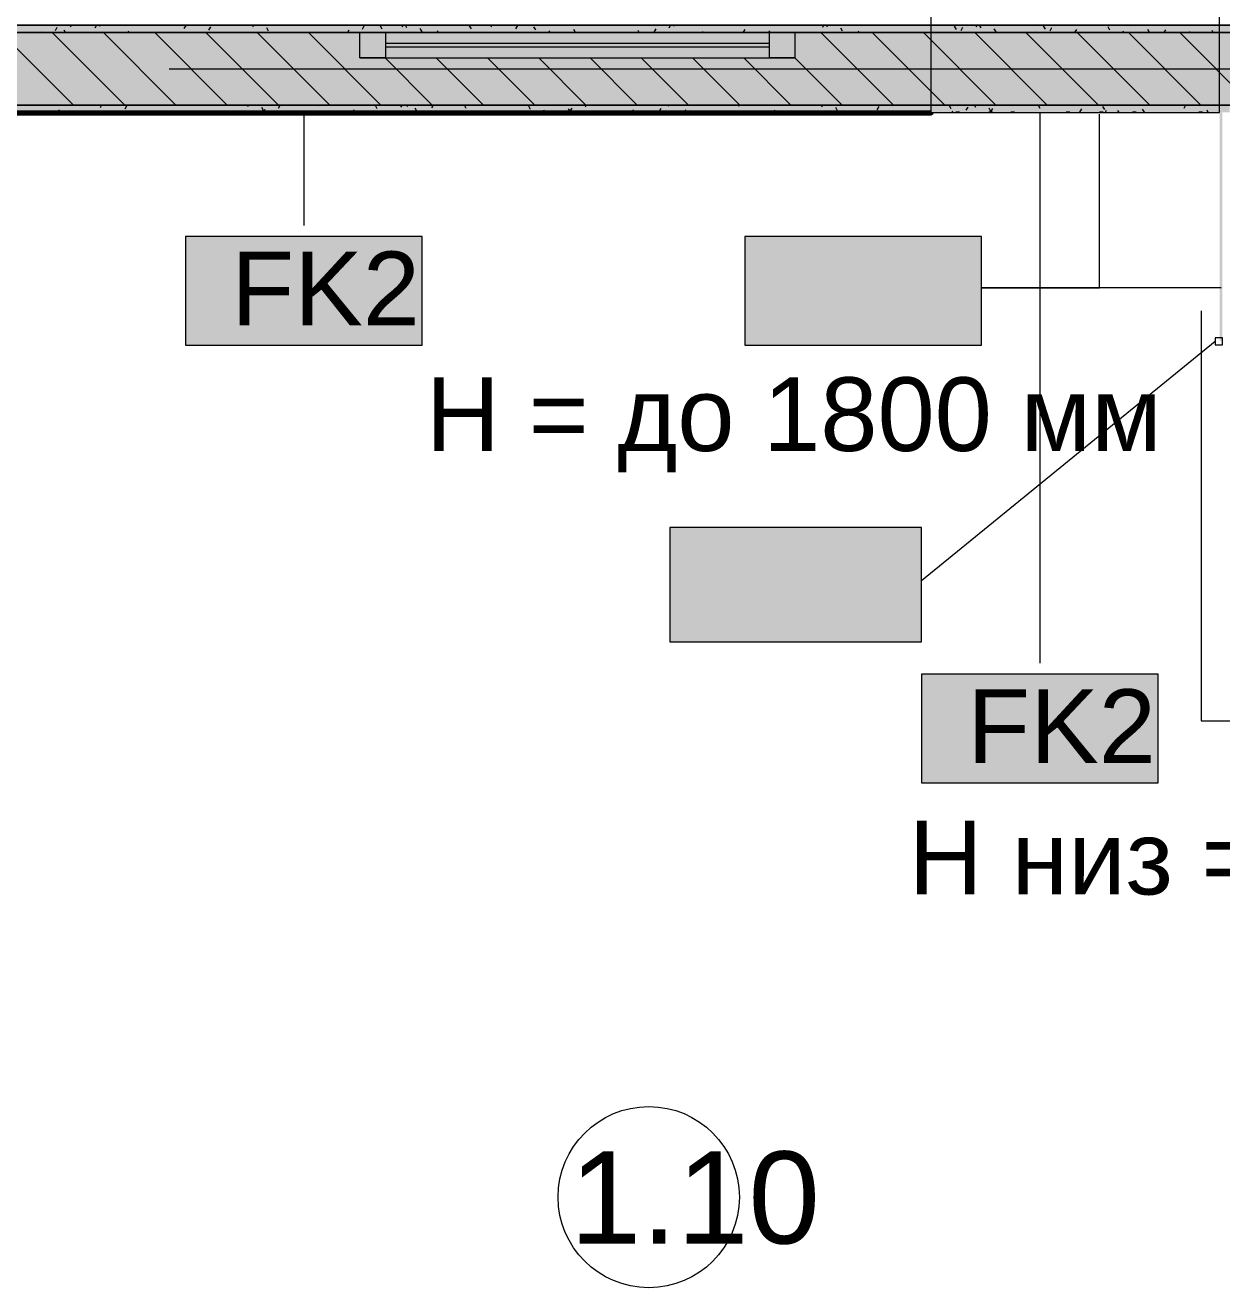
# Model space of a CAD drawing. Header units: millimetres. Extents: x -3817 to 677485, y -22715 to 103890.
# Drawn here: x 34130 to 37431, y 6348 to 9832 of the extents above; entities that cross this region are included whole.
import ezdxf

# ---------------------------------------------------------------- set-up
doc = ezdxf.new("R2010")
doc.units = ezdxf.units.MM
doc.layers.add('PDF _Геометрия', color=7, linetype='Continuous', true_color=0x1d1d1d)
doc.layers.add('PDF _Сплошная заливка', color=7, linetype='Continuous', true_color=0xffffff)
doc.layers.add('PDF _Текст', color=7, linetype='Continuous')
doc.styles.add('PDF GOST-Common', font='arial.ttf')

msp = doc.modelspace()

# ---------------------------------------------------------------- hatches: boundary and pattern name
at = {"layer": 'PDF _Сплошная заливка', "transparency": 33554559}
h = msp.add_hatch(color=256, dxfattribs=at)
h.paths.add_polyline_path([(28953.3, 9811.3), (30803.3, 9811.3), (30803.3, 9831.4), (27971, 9831.4), (27959.5, 9811.3), (28404, 9811.3)], flags=0)
h.paths.add_polyline_path([(27913.3, 9811.3), (27924.8, 9831.4), (25401, 9831.4), (25389.5, 9811.3), (27908.3, 9811.3)], flags=0)
h.paths.add_polyline_path([(32453.3, 9831.4), (32453.3, 9831.4), (33232.3, 9820.2)], flags=0)
h.paths.add_polyline_path([(38594.1, 9811.3), (38733.2, 9811.3), (38733.2, 9831.4), (32453.3, 9831.4), (32453.3, 9811.3), (38233.3, 9811.3)], flags=0)
h.paths.add_polyline_path([(25343.3, 9811.3), (25354.8, 9831.4), (24398, 9831.4), (24398, 9811.3), (25338.3, 9811.3)], flags=0)
h.paths.add_polyline_path([(22153.3, 9811.3), (22753, 9811.3), (22753, 9831.4), (20509.1, 9831.4), (20509.1, 9821.4), (20453.3, 9821.4), (20453.3, 9811.3), (21610.5, 9811.3)], flags=0)
for points in [[(33853.3, 9611.4), (38233.3, 9611.4), (38233.3, 9811.3), (36253.3, 9811.3), (36253.3, 9741.4), (35053.3, 9741.4), (35053.3, 9811.3), (33853.3, 9811.3), (33853.3, 9611.5)], [(35113.3, 9741.4), (36253.3, 9741.4), (36253.3, 9811.3), (35053.3, 9811.3), (35053.3, 9741.4)], [(37425.3, 9591.3), (37453.3, 9591.3), (37453.3, 9611.4), (33873.3, 9611.4), (33875.3, 9591.3), (37375.3, 9591.3)]]:
    msp.add_hatch(color=256, dxfattribs=at).paths.add_polyline_path(points)

# ---------------------------------------------------------------- linework, layer by layer
at = {"layer": 'PDF _Геометрия', "color": 7, "lineweight": 9}
for points in [[(36629.3, 9590.3), (36629.3, 9927.8), (36629.3, 10047.8)], [(37425.3, 9591.3), (37425.3, 9927.8), (37425.3, 10047.8)], [(38733.2, 9831.4), (32453.3, 9831.4)], [(37533.3, 9611.4), (37453.3, 9611.4), (33873.3, 9611.4), (37453.3, 9611.4)], [(33873.3, 9591.3), (33886.3, 9591.3), (36629.3, 9591.3)], [(34898.5, 9590.9), (34898.5, 9279)], [(37429.3, 9107), (36768.5, 9107), (37093.7, 9107), (37093.7, 9586.4)], [(36929.2, 9590.9), (36929.2, 8071.1)], [(37374.9, 9043.3), (37374.9, 7912.6), (37489.6, 7912.6)], [(37413.3, 8959.1), (36602.7, 8298.5)]]:
    msp.add_lwpolyline(points, dxfattribs=at)
at = {"layer": 'PDF _Геометрия', "color": 231, "lineweight": 9, "true_color": 0xff80c0}
msp.add_lwpolyline([(32453.3, 9831.4), (38733.2, 9831.4)], dxfattribs=at)
at = {"layer": 'PDF _Геометрия', "color": 253, "lineweight": 9, "true_color": 0x9b9b9b}
for points in [[(34217.2, 9825), (34212.2, 9816.3)], [(34256.1, 9831.4), (34253.8, 9827.4)], [(34326.5, 9831.4), (34321.9, 9823.3)], [(34336.1, 9828.5), (34334.4, 9831.4)], [(34572.6, 9831), (34567.6, 9822.3)], [(34640.7, 9826.9), (34635.6, 9818.2)], [(34759.5, 9826.6), (34756.7, 9831.4)], [(34801.1, 9815.4), (34796.1, 9824.1)], [(35064.1, 9828.8), (35059.1, 9820.1)], [(35100.8, 9831.4), (35100.7, 9831.2)], [(35114.9, 9820.6), (35109.9, 9829.3)], [(35171.2, 9831.4), (35168.7, 9827.1)], [(35182.9, 9824.7), (35179.1, 9831.4)], [(35360.6, 9821.7), (35355.6, 9830.4)], [(35417.5, 9831.4), (35414.5, 9826)], [(35487.5, 9830.7), (35482.5, 9822)], [(35538.3, 9818.7), (35533.3, 9827.4)], [(35910.3, 9831.4), (35905.9, 9823.9)], [(35920.1, 9827.9), (35918.2, 9831.4)], [(36015.9, 9831.4), (36015.6, 9830.9)], [(36262.2, 9831.4), (36261.3, 9829.8)], [(36332.6, 9831.4), (36329.4, 9825.8)], [(36343.6, 9826.1), (36340.5, 9831.4)], [(36657.3, 9831.2), (36657.3, 9831.4)], [(36699, 9820.1), (36693.9, 9828.8)], [(36716.2, 9825.2), (36711.2, 9816.5)], [(36755, 9831.4), (36752.8, 9827.6)], [(36767, 9824.2), (36762.9, 9831.4)], [(36944.7, 9821.2), (36939.7, 9829.9)], [(36961.9, 9824.1), (36956.9, 9815.4)], [(37122.4, 9818.2), (37117.4, 9826.9)], [(37177.3, 9831.4), (37176.3, 9829.5)], [(34175.6, 9813.8), (34174.2, 9811.3)], [(34240.3, 9811.3), (34236.6, 9817.8)], [(34416.3, 9811.3), (34414.3, 9814.9)], [(34421.3, 9812.7), (34420.5, 9811.3)], [(35022.5, 9817.6), (35018.8, 9811.3)], [(35224.6, 9813.5), (35219.5, 9822.2)], [(35268.2, 9816.5), (35265.2, 9811.3)], [(35336.2, 9812.4), (35335.6, 9811.3)], [(35577.8, 9811.3), (35574.9, 9816.2)], [(35648, 9811.6), (35643, 9820.3)], [(35824.1, 9811.3), (35820.7, 9817.3)], [(35869.3, 9821.4), (35864.3, 9812.7)], [(36000.1, 9811.3), (35998.4, 9814.3)], [(36115.1, 9820.3), (36110, 9811.6)], [(36183.1, 9816.2), (36180.3, 9811.3)], [(36385.2, 9814.9), (36380.2, 9823.6)], [(36428.8, 9815.1), (36426.7, 9811.3)], [(36808.6, 9813), (36803.6, 9821.7)], [(36920.3, 9813), (36919.4, 9811.3)], [(37030, 9820), (37025, 9811.3)], [(37161.5, 9811.3), (37159, 9815.7)], [(37231.9, 9811.3), (37227.1, 9819.8)], [(37275.7, 9818.9), (37271.3, 9811.3)], [(37343.7, 9814.8), (37341.7, 9811.3)], [(37407.9, 9811.3), (37404.8, 9816.8)], [(34189.7, 9594.5), (34187.9, 9591.3)], [(34226.6, 9591.3), (34222.4, 9598.5)], [(34321.9, 9609.1), (34320.6, 9611.4)], [(34340.2, 9611.4), (34336, 9604)], [(34402.6, 9591.3), (34400.2, 9595.5)], [(34409.1, 9608.6), (34404, 9599.9)], [(34745.3, 9607.2), (34743, 9611.4)], [(34787, 9596.1), (34782, 9604.8)], [(34790.9, 9599.4), (34786.2, 9591.3)], [(34832.5, 9610.5), (34827.5, 9601.8)], [(34938.6, 9611.4), (34937.1, 9608.9)], [(35036.6, 9598.3), (35032.6, 9591.3)], [(35100.7, 9601.2), (35095.7, 9610)], [(35104.6, 9594.2), (35103, 9591.3)], [(35168.8, 9605.3), (35165.3, 9611.4)], [(35184.9, 9611.4), (35182.9, 9607.8)], [(35210.4, 9594.2), (35205.4, 9602.9)], [(35247.2, 9591.3), (35247, 9591.7)], [(35255.3, 9611.4), (35250.9, 9603.7)], [(35346.5, 9602.3), (35341.5, 9611)], [(35350.4, 9593.1), (35349.4, 9591.3)], [(35524.2, 9599.3), (35519.2, 9608.1)], [(35564, 9591.3), (35560.8, 9596.9)], [(35633.9, 9592.3), (35628.8, 9601)], [(35637.7, 9603.2), (35632.7, 9594.5)], [(35677.7, 9611.4), (35674.4, 9605.6)], [(35810.4, 9591.3), (35806.5, 9598)], [(35883.5, 9602.1), (35878.5, 9593.4)], [(35906, 9608.6), (35904.4, 9611.4)], [(35951.5, 9598), (35947.7, 9591.3)], [(35986.3, 9591.3), (35984.2, 9595)], [(36100, 9611.4), (36097.8, 9607.5)], [(36197.2, 9596.9), (36194, 9591.3)], [(36265.3, 9592.8), (36264.4, 9591.3)], [(36329.4, 9606.7), (36326.7, 9611.4)], [(36371.1, 9595.6), (36366, 9604.3)], [(36484.6, 9607), (36479.6, 9598.2)], [(36522.4, 9611.4), (36521.2, 9609.4)], [(36684.8, 9600.7), (36679.8, 9609.4)], [(36688.7, 9594.7), (36686.8, 9591.3)], [(36697.3, 9592.3), (36707.4, 9592.3)], [(36730.4, 9605.9), (36725.3, 9597.2)], [(36752.9, 9604.8), (36749.1, 9611.4)], [(36788.8, 9592.3), (36798.8, 9592.3)], [(36794.5, 9593.7), (36789.5, 9602.4)], [(36798.4, 9601.8), (36793.4, 9593.1)], [(36849.7, 9592.3), (36859.8, 9592.3)], [(36930.6, 9601.8), (36925.5, 9610.5)], [(36944.7, 9611.4), (36944.7, 9611.3)], [(37002.1, 9592.3), (37012.2, 9592.3)], [(37044.1, 9600.7), (37039.1, 9592)], [(37093.6, 9592.3), (37103.6, 9592.3)], [(37108.3, 9598.8), (37103.2, 9607.5)], [(37112.2, 9596.6), (37109.1, 9591.3)], [(37147.8, 9591.3), (37144.9, 9596.4)], [(37185, 9592.3), (37195.1, 9592.3)], [(37217.9, 9591.8), (37212.9, 9600.5)], [(37331.5, 9610.7), (37326.5, 9602)], [(37367.9, 9592.3), (37378, 9592.3)], [(37394.2, 9591.3), (37390.6, 9597.5)]]:
    msp.add_lwpolyline(points, dxfattribs=at)
at = {"layer": 'PDF _Геометрия', "color": 7, "lineweight": 9}
for points in [[(38233.3, 9811.3), (33853.3, 9811.3)], [(35225.1, 9248.9), (34571.9, 9248.9), (34571.9, 8948.9), (35225.1, 8948.9)], [(36768.5, 9248.9), (36115.4, 9248.9), (36115.4, 8948.9), (36768.5, 8948.9)], [(36602.7, 8446), (35908.7, 8446), (35908.7, 8130.7), (36602.7, 8130.7)], [(36602.7, 8446), (35908.7, 8446), (35908.7, 8130.7), (36602.7, 8130.7)], [(37255.8, 8041), (36602.7, 8041), (36602.7, 7741), (37255.8, 7741)]]:
    msp.add_lwpolyline(points, close=True, dxfattribs=at)
at = {"layer": 'PDF _Геометрия', "lineweight": 9}
for points in [[(34262.6, 9611.4), (34062.6, 9811.3)], [(34404, 9611.4), (34204, 9811.3)], [(34545.4, 9611.4), (34345.4, 9811.3)], [(34686.8, 9611.4), (34486.8, 9811.3)], [(34828.2, 9611.4), (34628.2, 9811.3)], [(34969.7, 9611.4), (34769.7, 9811.3)], [(35111.1, 9611.4), (34911.1, 9811.3)], [(36525.3, 9611.4), (36325.3, 9811.3)], [(36666.7, 9611.4), (36466.7, 9811.3)], [(36808.1, 9611.4), (36608.1, 9811.3)], [(36949.6, 9611.4), (36749.6, 9811.3)], [(37091, 9611.4), (36891, 9811.3)], [(37232.4, 9611.4), (37032.4, 9811.3)], [(37373.8, 9611.4), (37173.8, 9811.3)], [(37515.3, 9611.4), (37315.3, 9811.3)], [(35252.5, 9611.4), (35122.5, 9741.4)], [(35393.9, 9611.4), (35263.9, 9741.4)], [(35535.4, 9611.4), (35405.4, 9741.4)], [(35676.8, 9611.4), (35546.8, 9741.4)], [(35818.2, 9611.4), (35688.2, 9741.4)], [(35959.6, 9611.4), (35829.6, 9741.4)], [(36101, 9611.4), (35971, 9741.4)], [(36242.5, 9611.4), (36112.5, 9741.4)], [(36383.9, 9611.4), (36253.3, 9742)]]:
    msp.add_lwpolyline(points, dxfattribs=at)
at = {"layer": 'PDF _Геометрия', "color": 253, "lineweight": 13, "true_color": 0xaaaaaa}
for points in [[(35123.3, 9811.3), (35123.3, 9741.4), (35053.3, 9741.4), (35053.3, 9811.3)], [(36253.3, 9811.3), (36253.3, 9741.4), (36183.3, 9741.4), (36183.3, 9811.3)]]:
    msp.add_lwpolyline(points, close=True, dxfattribs=at)
at = {"layer": 'PDF _Геометрия', "color": 253, "lineweight": 9, "true_color": 0xaaaaaa}
for points in [[(36253.3, 9811.3), (35053.3, 9811.3)], [(36183.3, 9781.4), (35123.3, 9781.4)], [(36183.3, 9771.3), (35123.3, 9771.3)], [(35053.3, 9741.4), (36253.3, 9741.4)], [(34526.9, 9711.4), (36233.3, 9711.4), (38733.3, 9711.4)]]:
    msp.add_lwpolyline(points, dxfattribs=at)
at = {"layer": 'PDF _Геометрия', "color": 96, "lineweight": 9, "true_color": 0x008000}
msp.add_lwpolyline([(36629.3, 9591.3), (33886.3, 9591.3), (33873.3, 9591.3), (33873.3, 9590.3)], dxfattribs=at)
at = {"layer": 'PDF _Геометрия', "color": 96, "lineweight": 70, "true_color": 0x008000}
msp.add_lwpolyline([(33874.3, 9590.3), (36629.3, 9590.3), (36629.3, 9591.3)], dxfattribs=at)
at = {"layer": 'PDF _Геометрия', "color": 9, "lineweight": 9, "true_color": 0xc0c0c0}
msp.add_lwpolyline([(36629.3, 9591.3), (37425.3, 9591.3)], dxfattribs=at)
at = {"layer": 'PDF _Геометрия', "color": 7, "lineweight": 20}
msp.add_lwpolyline([(37433.3, 8949.4), (37433.3, 8968.9), (37413.3, 8968.9), (37413.3, 8949.4)], close=True, dxfattribs=at)
at = {"layer": 'PDF _Геометрия', "color": 7, "lineweight": 9}
msp.add_circle((35850.1, 6598), 250, dxfattribs=at)
msp.add_circle((35850.1, 6598), 250, dxfattribs=at)
at = {"layer": 'PDF _Сплошная заливка', "color": 1, "lineweight": 35, "transparency": 33554559}
msp.add_solid([(37433.3, 8961.4), (37433.3, 9591.3), (37425.3, 8961.4), (37425.3, 9590.3)], dxfattribs=at)
at = {"layer": 'PDF _Сплошная заливка', "lineweight": 9, "transparency": 33554559}
for points in [[(35225.1, 9248.9), (34571.9, 9248.9), (35225.1, 8948.9), (34571.9, 8948.9)], [(36768.5, 9248.9), (36115.4, 9248.9), (36768.5, 8948.9), (36115.4, 8948.9)], [(36602.7, 8446), (35908.7, 8446), (36602.7, 8130.7), (35908.7, 8130.7)], [(37255.8, 8041), (36602.7, 8041), (37255.8, 7741), (36602.7, 7741)]]:
    msp.add_solid(points, dxfattribs=at)

# ---------------------------------------------------------------- texts
at = {"layer": 'PDF _Текст', "char_height": 203.2, "attachment_point": 4, "style": 'PDF GOST-Common'}
for insert in [(34698.3, 9105.5), (36729.1, 7897.6)]:
    msp.add_mtext('FK2', dxfattribs=dict(at, insert=insert))
at = {"layer": 'PDF _Текст', "color": 250, "true_color": 0x3c3c3c, "attachment_point": 4, "style": 'PDF GOST-Common'}
for s, insert, char_height in [('H = до 1800 мм', (35234.8, 8729), 203.2), ('H низ = 1800 мм', (36567, 7533.3), 203.2), ('1.10', (35632, 6595.2), 254)]:
    msp.add_mtext(s, dxfattribs=dict(at, insert=insert, char_height=char_height))

doc.saveas('drawing.dxf')
